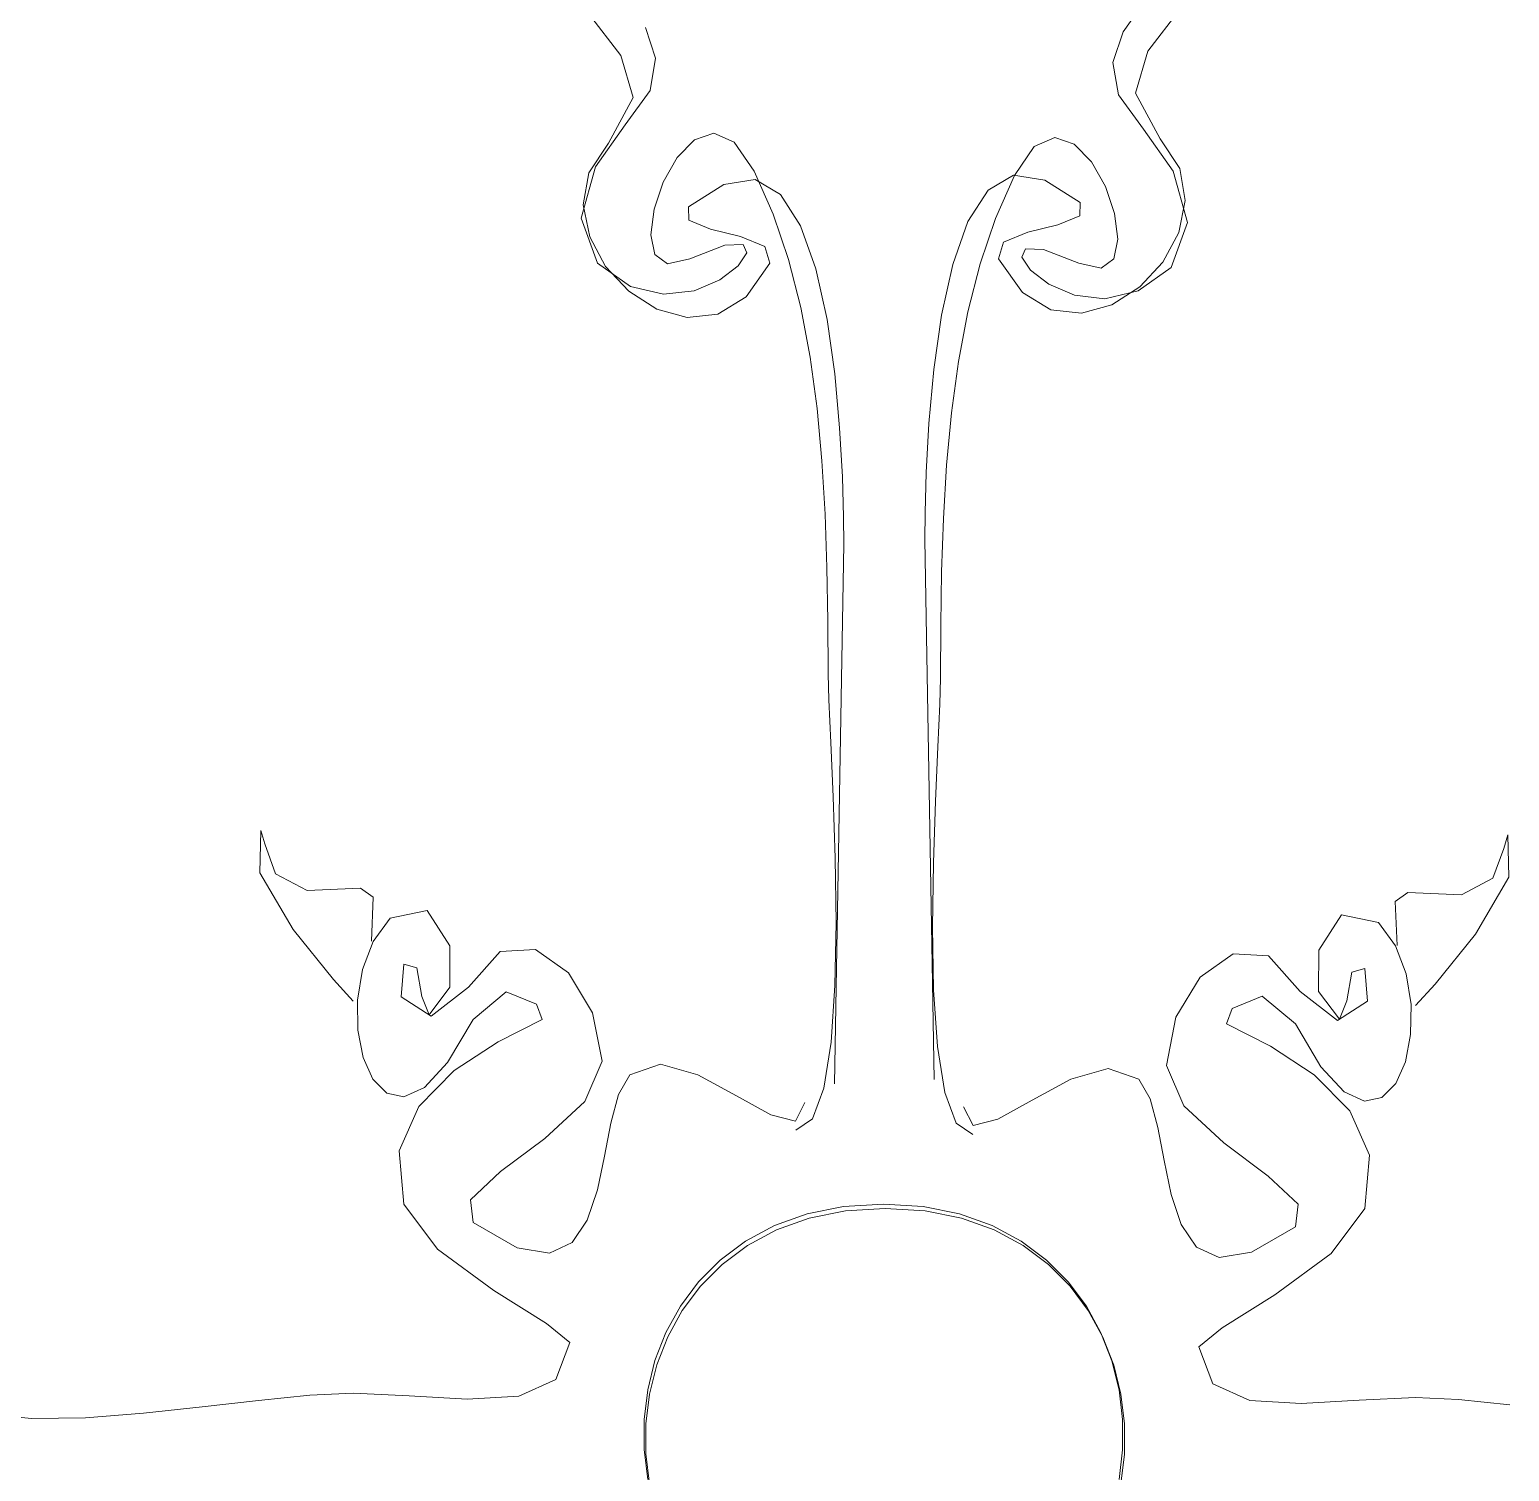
# Model space of a CAD drawing. Header units: centimetres. Extents: x 134057 to 145613, y 5028 to 39996.
# Drawn here: x 135511.4 to 135562.4, y 5411.4 to 5461.1 of the extents above; entities that cross this region are included whole.
import ezdxf

# ---------------------------------------------------------------- set-up
doc = ezdxf.new("R2010")
doc.units = ezdxf.units.CM
doc.layers.add('TEXT', color=3, linetype='Continuous', lineweight=20)

msp = doc.modelspace()

# ---------------------------------------------------------------- linework, layer by layer
at = {"layer": 'TEXT', "color": 2, "linetype": 'Continuous', "lineweight": 9}
for p, q in [((135549.857, 5462.075), (135549.101, 5461.005)), ((135549.857, 5462.075), (135549.101, 5461.005)), ((135531.773, 5460.187), (135530.662, 5461.638)), ((135531.773, 5460.187), (135530.662, 5461.638)), ((135549.951, 5460.337), (135551.062, 5461.788)), ((135549.951, 5460.337), (135551.062, 5461.788)), ((135532.622, 5461.155), (135532.977, 5460.091)), ((135532.622, 5461.155), (135532.977, 5460.091)), ((135549.101, 5461.005), (135548.747, 5459.941)), ((135549.101, 5461.005), (135548.747, 5459.941)), ((135549.527, 5458.886), (135549.951, 5460.337)), ((135549.527, 5458.886), (135549.951, 5460.337)), ((135532.197, 5458.737), (135531.773, 5460.187)), ((135532.197, 5458.737), (135531.773, 5460.187)), ((135532.977, 5460.091), (135532.792, 5458.986)), ((135532.977, 5460.091), (135532.792, 5458.986)), ((135548.747, 5459.941), (135548.932, 5458.836)), ((135548.747, 5459.941), (135548.932, 5458.836)), ((135532.792, 5458.986), (135531.927, 5457.793)), ((135532.792, 5458.986), (135531.927, 5457.793)), ((135548.932, 5458.836), (135549.797, 5457.644)), ((135548.932, 5458.836), (135549.797, 5457.644)), ((135550.369, 5457.316), (135549.527, 5458.886)), ((135550.369, 5457.316), (135549.527, 5458.886)), ((135531.355, 5457.167), (135532.197, 5458.737)), ((135531.355, 5457.167), (135532.197, 5458.737)), ((135531.927, 5457.793), (135530.902, 5456.345)), ((135531.927, 5457.793), (135530.902, 5456.345)), ((135533.717, 5456.674), (135534.315, 5457.284)), ((135533.717, 5456.674), (135534.315, 5457.284)), ((135534.315, 5457.284), (135534.987, 5457.507)), ((135534.315, 5457.284), (135534.987, 5457.507)), ((135534.987, 5457.507), (135535.689, 5457.196)), ((135534.987, 5457.507), (135535.689, 5457.196)), ((135546.737, 5457.357), (135546.035, 5457.047)), ((135546.737, 5457.357), (135546.035, 5457.047)), ((135547.409, 5457.134), (135546.737, 5457.357)), ((135547.409, 5457.134), (135546.737, 5457.357)), ((135549.797, 5457.644), (135550.822, 5456.195)), ((135549.797, 5457.644), (135550.822, 5456.195)), ((135551.05, 5456.295), (135550.369, 5457.316)), ((135551.05, 5456.295), (135550.369, 5457.316)), ((135530.674, 5456.145), (135531.355, 5457.167)), ((135530.674, 5456.145), (135531.355, 5457.167)), ((135535.689, 5457.196), (135536.378, 5456.203)), ((135535.689, 5457.196), (135536.378, 5456.203)), ((135546.035, 5457.047), (135545.346, 5456.054)), ((135546.035, 5457.047), (135545.346, 5456.054)), ((135548.007, 5456.524), (135547.409, 5457.134)), ((135548.007, 5456.524), (135547.409, 5457.134)), ((135530.902, 5456.345), (135530.407, 5454.578)), ((135530.902, 5456.345), (135530.407, 5454.578)), ((135533.238, 5455.826), (135533.717, 5456.674)), ((135533.238, 5455.826), (135533.717, 5456.674)), ((135548.486, 5455.676), (135548.007, 5456.524)), ((135548.486, 5455.676), (135548.007, 5456.524)), ((135551.24, 5455.192), (135551.05, 5456.295)), ((135551.24, 5455.192), (135551.05, 5456.295)), ((135530.484, 5455.043), (135530.674, 5456.145)), ((135530.484, 5455.043), (135530.674, 5456.145)), ((135532.921, 5454.887), (135533.238, 5455.826)), ((135532.921, 5454.887), (135533.238, 5455.826)), ((135536.411, 5455.912), (135535.33, 5455.736)), ((135536.411, 5455.912), (135535.33, 5455.736)), ((135536.378, 5456.203), (135537.029, 5454.722)), ((135536.378, 5456.203), (135537.029, 5454.722)), ((135537.286, 5455.392), (135536.411, 5455.912)), ((135537.286, 5455.392), (135536.411, 5455.912)), ((135544.438, 5455.542), (135545.313, 5456.062)), ((135544.438, 5455.542), (135545.313, 5456.062)), ((135545.346, 5456.054), (135544.695, 5454.573)), ((135545.346, 5456.054), (135544.695, 5454.573)), ((135545.313, 5456.062), (135546.394, 5455.885)), ((135545.313, 5456.062), (135546.394, 5455.885)), ((135546.394, 5455.885), (135547.612, 5455.122)), ((135546.394, 5455.885), (135547.612, 5455.122)), ((135550.822, 5456.195), (135551.317, 5454.429)), ((135550.822, 5456.195), (135551.317, 5454.429)), ((135535.33, 5455.736), (135534.112, 5454.972)), ((135535.33, 5455.736), (135534.112, 5454.972)), ((135537.975, 5454.319), (135537.286, 5455.392)), ((135537.975, 5454.319), (135537.286, 5455.392)), ((135543.748, 5454.469), (135544.438, 5455.542)), ((135543.748, 5454.469), (135544.438, 5455.542)), ((135548.803, 5454.737), (135548.486, 5455.676)), ((135548.803, 5454.737), (135548.486, 5455.676)), ((135530.704, 5453.94), (135530.484, 5455.043)), ((135530.704, 5453.94), (135530.484, 5455.043)), ((135532.81, 5454.005), (135532.921, 5454.887)), ((135532.81, 5454.005), (135532.921, 5454.887)), ((135534.112, 5454.972), (135534.117, 5454.505)), ((135534.112, 5454.972), (135534.117, 5454.505)), ((135547.612, 5455.122), (135547.607, 5454.655)), ((135547.612, 5455.122), (135547.607, 5454.655)), ((135548.914, 5453.856), (135548.803, 5454.737)), ((135548.914, 5453.856), (135548.803, 5454.737)), ((135551.02, 5454.09), (135551.24, 5455.192)), ((135551.02, 5454.09), (135551.24, 5455.192)), ((135530.407, 5454.578), (135530.973, 5453.024)), ((135530.407, 5454.578), (135530.973, 5453.024)), ((135534.117, 5454.505), (135534.873, 5454.205)), ((135534.117, 5454.505), (135534.873, 5454.205)), ((135537.029, 5454.722), (135537.558, 5453.15)), ((135537.029, 5454.722), (135537.558, 5453.15)), ((135538.502, 5452.836), (135537.975, 5454.319)), ((135538.502, 5452.836), (135537.975, 5454.319)), ((135543.222, 5452.986), (135543.748, 5454.469)), ((135543.222, 5452.986), (135543.748, 5454.469)), ((135544.695, 5454.573), (135544.165, 5453)), ((135544.695, 5454.573), (135544.165, 5453)), ((135546.851, 5454.355), (135545.817, 5454.095)), ((135546.851, 5454.355), (135545.817, 5454.095)), ((135547.607, 5454.655), (135546.851, 5454.355)), ((135547.607, 5454.655), (135546.851, 5454.355)), ((135551.317, 5454.429), (135550.751, 5452.874)), ((135551.317, 5454.429), (135550.751, 5452.874)), ((135531.253, 5452.919), (135530.704, 5453.94)), ((135531.253, 5452.919), (135530.704, 5453.94)), ((135532.949, 5453.329), (135532.81, 5454.005)), ((135532.949, 5453.329), (135532.81, 5454.005)), ((135534.873, 5454.205), (135535.907, 5453.946)), ((135534.873, 5454.205), (135535.907, 5453.946)), ((135535.907, 5453.946), (135536.747, 5453.598)), ((135535.907, 5453.946), (135536.747, 5453.598)), ((135544.977, 5453.747), (135544.804, 5453.183)), ((135544.977, 5453.747), (135544.804, 5453.183)), ((135545.817, 5454.095), (135544.977, 5453.747)), ((135545.817, 5454.095), (135544.977, 5453.747)), ((135548.775, 5453.179), (135548.914, 5453.856)), ((135548.775, 5453.179), (135548.914, 5453.856)), ((135550.47, 5453.068), (135551.02, 5454.09)), ((135550.47, 5453.068), (135551.02, 5454.09)), ((135533.382, 5453.005), (135532.949, 5453.329)), ((135533.382, 5453.005), (135532.949, 5453.329)), ((135535.367, 5453.654), (135534.152, 5453.183)), ((135535.367, 5453.654), (135534.152, 5453.183)), ((135535.995, 5453.676), (135535.367, 5453.654)), ((135535.995, 5453.676), (135535.367, 5453.654)), ((135535.823, 5452.933), (135536.119, 5453.389)), ((135535.823, 5452.933), (135536.119, 5453.389)), ((135536.119, 5453.389), (135535.995, 5453.676)), ((135536.119, 5453.389), (135535.995, 5453.676)), ((135536.747, 5453.598), (135536.92, 5453.033)), ((135536.747, 5453.598), (135536.92, 5453.033)), ((135545.605, 5453.239), (135545.729, 5453.526)), ((135545.605, 5453.239), (135545.729, 5453.526)), ((135545.901, 5452.784), (135545.605, 5453.239)), ((135545.901, 5452.784), (135545.605, 5453.239)), ((135545.729, 5453.526), (135546.356, 5453.504)), ((135545.729, 5453.526), (135546.356, 5453.504)), ((135546.356, 5453.504), (135547.572, 5453.033)), ((135546.356, 5453.504), (135547.572, 5453.033)), ((135530.973, 5453.024), (135532.113, 5452.223)), ((135530.973, 5453.024), (135532.113, 5452.223)), ((135532.051, 5452.059), (135531.253, 5452.919)), ((135532.051, 5452.059), (135531.253, 5452.919)), ((135534.152, 5453.183), (135533.382, 5453.005)), ((135534.152, 5453.183), (135533.382, 5453.005)), ((135535.19, 5452.449), (135535.823, 5452.933)), ((135535.19, 5452.449), (135535.823, 5452.933)), ((135536.92, 5453.033), (135536.098, 5451.865)), ((135536.92, 5453.033), (135536.098, 5451.865)), ((135537.558, 5453.15), (135537.979, 5451.499)), ((135537.558, 5453.15), (135537.979, 5451.499)), ((135538.887, 5451.085), (135538.502, 5452.836)), ((135538.887, 5451.085), (135538.502, 5452.836)), ((135542.837, 5451.235), (135543.222, 5452.986)), ((135542.837, 5451.235), (135543.222, 5452.986)), ((135544.165, 5453), (135543.745, 5451.349)), ((135544.165, 5453), (135543.745, 5451.349)), ((135544.804, 5453.183), (135545.625, 5452.015)), ((135544.804, 5453.183), (135545.625, 5452.015)), ((135546.533, 5452.299), (135545.901, 5452.784)), ((135546.533, 5452.299), (135545.901, 5452.784)), ((135547.572, 5453.033), (135548.342, 5452.856)), ((135547.572, 5453.033), (135548.342, 5452.856)), ((135548.342, 5452.856), (135548.775, 5453.179)), ((135548.342, 5452.856), (135548.775, 5453.179)), ((135550.751, 5452.874), (135549.611, 5452.073)), ((135550.751, 5452.874), (135549.611, 5452.073)), ((135549.673, 5452.209), (135550.47, 5453.068)), ((135549.673, 5452.209), (135550.47, 5453.068)), ((135532.113, 5452.223), (135533.252, 5451.954)), ((135532.113, 5452.223), (135533.252, 5451.954)), ((135534.305, 5452.076), (135535.19, 5452.449)), ((135534.305, 5452.076), (135535.19, 5452.449)), ((135547.418, 5451.926), (135546.533, 5452.299)), ((135547.418, 5451.926), (135546.533, 5452.299)), ((135548.709, 5451.593), (135549.673, 5452.209)), ((135548.709, 5451.593), (135549.673, 5452.209)), ((135533.015, 5451.443), (135532.051, 5452.059)), ((135533.015, 5451.443), (135532.051, 5452.059)), ((135533.252, 5451.954), (135534.305, 5452.076)), ((135533.252, 5451.954), (135534.305, 5452.076)), ((135536.098, 5451.865), (135535.12, 5451.265)), ((135536.098, 5451.865), (135535.12, 5451.265)), ((135545.625, 5452.015), (135546.604, 5451.415)), ((135545.625, 5452.015), (135546.604, 5451.415)), ((135548.472, 5451.804), (135547.418, 5451.926)), ((135548.472, 5451.804), (135547.418, 5451.926)), ((135549.611, 5452.073), (135548.472, 5451.804)), ((135549.611, 5452.073), (135548.472, 5451.804)), ((135534.065, 5451.151), (135533.015, 5451.443)), ((135534.065, 5451.151), (135533.015, 5451.443)), ((135535.12, 5451.265), (135534.065, 5451.151)), ((135535.12, 5451.265), (135534.065, 5451.151)), ((135537.979, 5451.499), (135538.304, 5449.783)), ((135537.979, 5451.499), (135538.304, 5449.783)), ((135542.571, 5449.361), (135542.837, 5451.235)), ((135542.571, 5449.361), (135542.837, 5451.235)), ((135543.745, 5451.349), (135543.42, 5449.633)), ((135543.745, 5451.349), (135543.42, 5449.633)), ((135546.604, 5451.415), (135547.659, 5451.301)), ((135546.604, 5451.415), (135547.659, 5451.301)), ((135547.659, 5451.301), (135548.709, 5451.593)), ((135547.659, 5451.301), (135548.709, 5451.593)), ((135539.153, 5449.211), (135538.887, 5451.085)), ((135539.153, 5449.211), (135538.887, 5451.085)), ((135538.304, 5449.783), (135538.544, 5448.016)), ((135538.304, 5449.783), (135538.544, 5448.016)), ((135543.42, 5449.633), (135543.18, 5447.866)), ((135543.42, 5449.633), (135543.18, 5447.866)), ((135539.322, 5447.356), (135539.153, 5449.211)), ((135539.322, 5447.356), (135539.153, 5449.211)), ((135542.402, 5447.505), (135542.571, 5449.361)), ((135542.402, 5447.505), (135542.571, 5449.361)), ((135538.544, 5448.016), (135538.713, 5446.21)), ((135538.544, 5448.016), (135538.713, 5446.21)), ((135543.18, 5447.866), (135543.011, 5446.061)), ((135543.18, 5447.866), (135543.011, 5446.061)), ((135539.415, 5445.663), (135539.322, 5447.356)), ((135539.415, 5445.663), (135539.322, 5447.356)), ((135542.309, 5445.812), (135542.402, 5447.505)), ((135542.309, 5445.812), (135542.402, 5447.505)), ((135538.713, 5446.21), (135538.823, 5444.38)), ((135538.713, 5446.21), (135538.823, 5444.38)), ((135543.011, 5446.061), (135542.901, 5444.23)), ((135543.011, 5446.061), (135542.901, 5444.23)), ((135539.455, 5444.275), (135539.415, 5445.663)), ((135539.455, 5444.275), (135539.415, 5445.663)), ((135542.269, 5444.424), (135542.309, 5445.812)), ((135542.269, 5444.424), (135542.309, 5445.812)), ((135538.823, 5444.38), (135538.886, 5442.538)), ((135538.823, 5444.38), (135538.886, 5442.538)), ((135539.463, 5443.335), (135539.455, 5444.275)), ((135539.463, 5443.335), (135539.455, 5444.275)), ((135542.26, 5443.485), (135542.269, 5444.424)), ((135542.26, 5443.485), (135542.269, 5444.424)), ((135542.901, 5444.23), (135542.838, 5442.389)), ((135542.901, 5444.23), (135542.838, 5442.389)), ((135539.145, 5424.734), (135539.463, 5443.335)), ((135539.145, 5424.734), (135539.463, 5443.335)), ((135542.578, 5424.884), (135542.26, 5443.485)), ((135542.578, 5424.884), (135542.26, 5443.485)), ((135538.886, 5442.538), (135538.915, 5440.699)), ((135538.886, 5442.538), (135538.915, 5440.699)), ((135542.838, 5442.389), (135542.809, 5440.549)), ((135542.838, 5442.389), (135542.809, 5440.549)), ((135538.915, 5440.699), (135538.922, 5438.874)), ((135538.915, 5440.699), (135538.922, 5438.874)), ((135542.809, 5440.549), (135542.802, 5438.724)), ((135542.809, 5440.549), (135542.802, 5438.724)), ((135538.922, 5438.874), (135538.951, 5437.97)), ((135538.922, 5438.874), (135538.951, 5437.97)), ((135542.802, 5438.724), (135542.773, 5437.82)), ((135542.802, 5438.724), (135542.773, 5437.82)), ((135538.951, 5437.97), (135539.02, 5436.505)), ((135538.951, 5437.97), (135539.02, 5436.505)), ((135542.773, 5437.82), (135542.704, 5436.355)), ((135542.773, 5437.82), (135542.704, 5436.355)), ((135539.02, 5436.505), (135539.102, 5434.633)), ((135539.02, 5436.505), (135539.102, 5434.633)), ((135542.704, 5436.355), (135542.622, 5434.483)), ((135542.704, 5436.355), (135542.622, 5434.483)), ((135539.102, 5434.633), (135539.171, 5432.51)), ((135539.102, 5434.633), (135539.171, 5432.51)), ((135542.622, 5434.483), (135542.553, 5432.36)), ((135542.622, 5434.483), (135542.553, 5432.36)), ((135519.327, 5432.013), (135519.367, 5433.469)), ((135519.327, 5432.013), (135519.367, 5433.469)), ((135519.367, 5433.469), (135519.496, 5433.004)), ((135519.367, 5433.469), (135519.496, 5433.004)), ((135562.357, 5433.319), (135562.228, 5432.854)), ((135562.357, 5433.319), (135562.228, 5432.854)), ((135562.397, 5431.863), (135562.357, 5433.319)), ((135562.397, 5431.863), (135562.357, 5433.319)), ((135519.496, 5433.004), (135519.873, 5431.973)), ((135519.496, 5433.004), (135519.873, 5431.973)), ((135562.228, 5432.854), (135561.851, 5431.823)), ((135562.228, 5432.854), (135561.851, 5431.823)), ((135539.171, 5432.51), (135539.2, 5430.289)), ((135539.171, 5432.51), (135539.2, 5430.289)), ((135542.553, 5432.36), (135542.524, 5430.139)), ((135542.553, 5432.36), (135542.524, 5430.139)), ((135520.48, 5430.051), (135519.327, 5432.013)), ((135520.48, 5430.051), (135519.327, 5432.013)), ((135519.873, 5431.973), (135520.957, 5431.402)), ((135519.873, 5431.973), (135520.957, 5431.402)), ((135561.851, 5431.823), (135560.767, 5431.252)), ((135561.851, 5431.823), (135560.767, 5431.252)), ((135561.244, 5429.901), (135562.397, 5431.863)), ((135561.244, 5429.901), (135562.397, 5431.863)), ((135520.957, 5431.402), (135522.806, 5431.478)), ((135520.957, 5431.402), (135522.806, 5431.478)), ((135522.806, 5431.478), (135523.241, 5431.166)), ((135522.806, 5431.478), (135523.241, 5431.166)), ((135558.918, 5431.329), (135558.483, 5431.017)), ((135558.918, 5431.329), (135558.483, 5431.017)), ((135560.767, 5431.252), (135558.918, 5431.329)), ((135560.767, 5431.252), (135558.918, 5431.329)), ((135523.241, 5431.166), (135523.182, 5429.653)), ((135523.241, 5431.166), (135523.182, 5429.653)), ((135558.483, 5431.017), (135558.541, 5429.503)), ((135558.483, 5431.017), (135558.541, 5429.503)), ((135523.236, 5429.643), (135523.818, 5430.448)), ((135523.236, 5429.643), (135523.818, 5430.448)), ((135523.818, 5430.448), (135525.096, 5430.713)), ((135523.818, 5430.448), (135525.096, 5430.713)), ((135525.096, 5430.713), (135525.879, 5429.494)), ((135525.096, 5430.713), (135525.879, 5429.494)), ((135539.2, 5430.289), (135539.162, 5428.126)), ((135539.2, 5430.289), (135539.162, 5428.126)), ((135556.628, 5430.563), (135555.845, 5429.344)), ((135556.628, 5430.563), (135555.845, 5429.344)), ((135557.906, 5430.298), (135556.628, 5430.563)), ((135557.906, 5430.298), (135556.628, 5430.563)), ((135558.487, 5429.493), (135557.906, 5430.298)), ((135558.487, 5429.493), (135557.906, 5430.298)), ((135521.871, 5428.327), (135520.48, 5430.051)), ((135521.871, 5428.327), (135520.48, 5430.051)), ((135542.524, 5430.139), (135542.562, 5427.976)), ((135542.524, 5430.139), (135542.562, 5427.976)), ((135559.853, 5428.177), (135561.244, 5429.901)), ((135559.853, 5428.177), (135561.244, 5429.901)), ((135522.868, 5428.673), (135523.236, 5429.643)), ((135522.868, 5428.673), (135523.236, 5429.643)), ((135525.879, 5429.494), (135525.885, 5428.063)), ((135525.879, 5429.494), (135525.885, 5428.063)), ((135526.521, 5428.063), (135527.611, 5429.294)), ((135526.521, 5428.063), (135527.611, 5429.294)), ((135527.611, 5429.294), (135528.831, 5429.366)), ((135527.611, 5429.294), (135528.831, 5429.366)), ((135528.831, 5429.366), (135529.967, 5428.567)), ((135528.831, 5429.366), (135529.967, 5428.567)), ((135552.893, 5429.216), (135551.757, 5428.417)), ((135552.893, 5429.216), (135551.757, 5428.417)), ((135554.113, 5429.145), (135552.893, 5429.216)), ((135554.113, 5429.145), (135552.893, 5429.216)), ((135555.845, 5429.344), (135555.839, 5427.914)), ((135555.845, 5429.344), (135555.839, 5427.914)), ((135558.856, 5428.523), (135558.487, 5429.493)), ((135558.856, 5428.523), (135558.487, 5429.493)), ((135524.295, 5428.858), (135524.201, 5427.734)), ((135524.295, 5428.858), (135524.201, 5427.734)), ((135524.745, 5428.734), (135524.295, 5428.858)), ((135524.745, 5428.734), (135524.295, 5428.858)), ((135524.911, 5427.745), (135524.745, 5428.734)), ((135524.911, 5427.745), (135524.745, 5428.734)), ((135555.203, 5427.914), (135554.113, 5429.145)), ((135555.203, 5427.914), (135554.113, 5429.145)), ((135556.979, 5428.584), (135557.429, 5428.708)), ((135556.979, 5428.584), (135557.429, 5428.708)), ((135557.429, 5428.708), (135557.523, 5427.584)), ((135557.429, 5428.708), (135557.523, 5427.584)), ((135522.546, 5427.586), (135521.871, 5428.327)), ((135522.546, 5427.586), (135521.871, 5428.327)), ((135522.698, 5427.625), (135522.868, 5428.673)), ((135522.698, 5427.625), (135522.868, 5428.673)), ((135529.967, 5428.567), (135530.805, 5427.188)), ((135529.967, 5428.567), (135530.805, 5427.188)), ((135551.757, 5428.417), (135550.919, 5427.039)), ((135551.757, 5428.417), (135550.919, 5427.039)), ((135556.812, 5427.596), (135556.979, 5428.584)), ((135556.812, 5427.596), (135556.979, 5428.584)), ((135559.026, 5427.475), (135558.856, 5428.523)), ((135559.026, 5427.475), (135558.856, 5428.523)), ((135524.201, 5427.734), (135525.237, 5427.068)), ((135524.201, 5427.734), (135525.237, 5427.068)), ((135525.167, 5427.114), (135524.911, 5427.745)), ((135525.167, 5427.114), (135524.911, 5427.745)), ((135525.885, 5428.063), (135525.167, 5427.114)), ((135525.885, 5428.063), (135525.167, 5427.114)), ((135525.237, 5427.068), (135526.521, 5428.063)), ((135525.237, 5427.068), (135526.521, 5428.063)), ((135527.828, 5427.904), (135526.68, 5426.95)), ((135527.828, 5427.904), (135526.68, 5426.95)), ((135528.871, 5427.48), (135527.828, 5427.904)), ((135528.871, 5427.48), (135527.828, 5427.904)), ((135539.162, 5428.126), (135539.031, 5426.174)), ((135539.162, 5428.126), (135539.031, 5426.174)), ((135542.562, 5427.976), (135542.693, 5426.024)), ((135542.562, 5427.976), (135542.693, 5426.024)), ((135552.853, 5427.331), (135553.896, 5427.755)), ((135552.853, 5427.331), (135553.896, 5427.755)), ((135553.896, 5427.755), (135555.044, 5426.801)), ((135553.896, 5427.755), (135555.044, 5426.801)), ((135556.486, 5426.918), (135555.203, 5427.914)), ((135556.486, 5426.918), (135555.203, 5427.914)), ((135555.839, 5427.914), (135556.557, 5426.965)), ((135555.839, 5427.914), (135556.557, 5426.965)), ((135559.177, 5427.437), (135559.853, 5428.177)), ((135559.177, 5427.437), (135559.853, 5428.177)), ((135522.712, 5426.587), (135522.698, 5427.625)), ((135522.712, 5426.587), (135522.698, 5427.625)), ((135529.065, 5426.95), (135528.871, 5427.48)), ((135529.065, 5426.95), (135528.871, 5427.48)), ((135530.805, 5427.188), (135531.132, 5425.52)), ((135530.805, 5427.188), (135531.132, 5425.52)), ((135552.659, 5426.801), (135552.853, 5427.331)), ((135552.659, 5426.801), (135552.853, 5427.331)), ((135557.523, 5427.584), (135556.486, 5426.918)), ((135557.523, 5427.584), (135556.486, 5426.918)), ((135556.557, 5426.965), (135556.812, 5427.596)), ((135556.557, 5426.965), (135556.812, 5427.596)), ((135559.012, 5426.438), (135559.026, 5427.475)), ((135559.012, 5426.438), (135559.026, 5427.475)), ((135526.68, 5426.95), (135525.804, 5425.469)), ((135526.68, 5426.95), (135525.804, 5425.469)), ((135527.546, 5426.182), (135529.065, 5426.95)), ((135527.546, 5426.182), (135529.065, 5426.95)), ((135550.919, 5427.039), (135550.592, 5425.37)), ((135550.919, 5427.039), (135550.592, 5425.37)), ((135554.178, 5426.032), (135552.659, 5426.801)), ((135554.178, 5426.032), (135552.659, 5426.801)), ((135555.044, 5426.801), (135555.92, 5425.32)), ((135555.044, 5426.801), (135555.92, 5425.32)), ((135522.894, 5425.647), (135522.712, 5426.587)), ((135522.894, 5425.647), (135522.712, 5426.587)), ((135526.035, 5425.193), (135527.546, 5426.182)), ((135526.035, 5425.193), (135527.546, 5426.182)), ((135539.031, 5426.174), (135538.779, 5424.588)), ((135539.031, 5426.174), (135538.779, 5424.588)), ((135558.83, 5425.498), (135559.012, 5426.438)), ((135558.83, 5425.498), (135559.012, 5426.438)), ((135523.229, 5424.892), (135522.894, 5425.647)), ((135523.229, 5424.892), (135522.894, 5425.647)), ((135542.693, 5426.024), (135542.944, 5424.439)), ((135542.693, 5426.024), (135542.944, 5424.439)), ((135555.689, 5425.043), (135554.178, 5426.032)), ((135555.689, 5425.043), (135554.178, 5426.032)), ((135524.807, 5423.951), (135526.035, 5425.193)), ((135524.807, 5423.951), (135526.035, 5425.193)), ((135525.804, 5425.469), (135525.005, 5424.611)), ((135525.804, 5425.469), (135525.005, 5424.611)), ((135531.132, 5425.52), (135530.531, 5424.132)), ((135531.132, 5425.52), (135530.531, 5424.132)), ((135532.086, 5425.043), (135533.14, 5425.414)), ((135532.086, 5425.043), (135533.14, 5425.414)), ((135533.14, 5425.414), (135534.429, 5425.043)), ((135533.14, 5425.414), (135534.429, 5425.043)), ((135548.584, 5425.264), (135547.295, 5424.893)), ((135548.584, 5425.264), (135547.295, 5424.893)), ((135549.638, 5424.893), (135548.584, 5425.264)), ((135549.638, 5424.893), (135548.584, 5425.264)), ((135550.592, 5425.37), (135551.193, 5423.982)), ((135550.592, 5425.37), (135551.193, 5423.982)), ((135555.92, 5425.32), (135556.719, 5424.461)), ((135555.92, 5425.32), (135556.719, 5424.461)), ((135558.495, 5424.743), (135558.83, 5425.498)), ((135558.495, 5424.743), (135558.83, 5425.498)), ((135523.703, 5424.409), (135523.229, 5424.892)), ((135523.703, 5424.409), (135523.229, 5424.892)), ((135531.696, 5424.366), (135532.086, 5425.043)), ((135531.696, 5424.366), (135532.086, 5425.043)), ((135534.429, 5425.043), (135535.762, 5424.327)), ((135534.429, 5425.043), (135535.762, 5424.327)), ((135547.295, 5424.893), (135545.962, 5424.177)), ((135547.295, 5424.893), (135545.962, 5424.177)), ((135550.028, 5424.216), (135549.638, 5424.893)), ((135550.028, 5424.216), (135549.638, 5424.893)), ((135556.917, 5423.802), (135555.689, 5425.043)), ((135556.917, 5423.802), (135555.689, 5425.043)), ((135558.021, 5424.26), (135558.495, 5424.743)), ((135558.021, 5424.26), (135558.495, 5424.743)), ((135524.3, 5424.286), (135523.703, 5424.409)), ((135524.3, 5424.286), (135523.703, 5424.409)), ((135525.005, 5424.611), (135524.3, 5424.286)), ((135525.005, 5424.611), (135524.3, 5424.286)), ((135530.531, 5424.132), (135529.153, 5422.851)), ((135530.531, 5424.132), (135529.153, 5422.851)), ((135531.431, 5423.384), (135531.696, 5424.366)), ((135531.431, 5423.384), (135531.696, 5424.366)), ((135535.762, 5424.327), (135536.949, 5423.665)), ((135535.762, 5424.327), (135536.949, 5423.665)), ((135538.779, 5424.588), (135538.381, 5423.524)), ((135538.779, 5424.588), (135538.381, 5423.524)), ((135542.944, 5424.439), (135543.343, 5423.374)), ((135542.944, 5424.439), (135543.343, 5423.374)), ((135545.962, 5424.177), (135544.775, 5423.515)), ((135545.962, 5424.177), (135544.775, 5423.515)), ((135550.293, 5423.234), (135550.028, 5424.216)), ((135550.293, 5423.234), (135550.028, 5424.216)), ((135556.719, 5424.461), (135557.424, 5424.137)), ((135556.719, 5424.461), (135557.424, 5424.137)), ((135557.424, 5424.137), (135558.021, 5424.26)), ((135557.424, 5424.137), (135558.021, 5424.26)), ((135524.135, 5422.428), (135524.807, 5423.951)), ((135524.135, 5422.428), (135524.807, 5423.951)), ((135536.949, 5423.665), (135537.801, 5423.453)), ((135536.949, 5423.665), (135537.801, 5423.453)), ((135537.801, 5423.453), (135538.127, 5424.089)), ((135537.801, 5423.453), (135538.127, 5424.089)), ((135543.923, 5423.303), (135543.597, 5423.939)), ((135543.923, 5423.303), (135543.597, 5423.939)), ((135551.193, 5423.982), (135552.571, 5422.701)), ((135551.193, 5423.982), (135552.571, 5422.701)), ((135557.589, 5422.278), (135556.917, 5423.802)), ((135557.589, 5422.278), (135556.917, 5423.802)), ((135531.214, 5422.24), (135531.431, 5423.384)), ((135531.214, 5422.24), (135531.431, 5423.384)), ((135538.381, 5423.524), (135537.809, 5423.135)), ((135538.381, 5423.524), (135537.809, 5423.135)), ((135543.343, 5423.374), (135543.915, 5422.985)), ((135543.343, 5423.374), (135543.915, 5422.985)), ((135544.775, 5423.515), (135543.923, 5423.303)), ((135544.775, 5423.515), (135543.923, 5423.303)), ((135550.51, 5422.09), (135550.293, 5423.234)), ((135550.51, 5422.09), (135550.293, 5423.234)), ((135529.153, 5422.851), (135527.629, 5421.708)), ((135529.153, 5422.851), (135527.629, 5421.708)), ((135552.571, 5422.701), (135554.095, 5421.558)), ((135552.571, 5422.701), (135554.095, 5421.558)), ((135524.295, 5420.591), (135524.135, 5422.428)), ((135524.295, 5420.591), (135524.135, 5422.428)), ((135530.97, 5421.076), (135531.214, 5422.24)), ((135530.97, 5421.076), (135531.214, 5422.24)), ((135550.754, 5420.926), (135550.51, 5422.09)), ((135550.754, 5420.926), (135550.51, 5422.09)), ((135557.429, 5420.441), (135557.589, 5422.278)), ((135557.429, 5420.441), (135557.589, 5422.278)), ((135527.629, 5421.708), (135526.594, 5420.732)), ((135527.629, 5421.708), (135526.594, 5420.732)), ((135554.095, 5421.558), (135555.13, 5420.582)), ((135554.095, 5421.558), (135555.13, 5420.582)), ((135530.622, 5420.035), (135530.97, 5421.076)), ((135530.622, 5420.035), (135530.97, 5421.076)), ((135525.458, 5419.041), (135524.295, 5420.591)), ((135525.458, 5419.041), (135524.295, 5420.591)), ((135526.594, 5420.732), (135526.68, 5419.955)), ((135526.594, 5420.732), (135526.68, 5419.955)), ((135539.455, 5420.503), (135540.83, 5420.591)), ((135539.455, 5420.503), (135540.83, 5420.591)), ((135540.83, 5420.591), (135540.83, 5420.591)), ((135540.83, 5420.591), (135542.206, 5420.502)), ((135540.83, 5420.591), (135540.83, 5420.591)), ((135540.83, 5420.591), (135542.206, 5420.502)), ((135551.102, 5419.886), (135550.754, 5420.926)), ((135551.102, 5419.886), (135550.754, 5420.926)), ((135555.13, 5420.582), (135555.044, 5419.805)), ((135555.13, 5420.582), (135555.044, 5419.805)), ((135530.095, 5419.26), (135530.622, 5420.035)), ((135530.095, 5419.26), (135530.622, 5420.035)), ((135537.08, 5419.848), (135538.205, 5420.25)), ((135537.08, 5419.848), (135538.205, 5420.25)), ((135537.144, 5419.699), (135538.27, 5420.1)), ((135537.144, 5419.699), (135538.27, 5420.1)), ((135538.205, 5420.25), (135539.455, 5420.503)), ((135538.205, 5420.25), (135539.455, 5420.503)), ((135538.27, 5420.1), (135539.52, 5420.353)), ((135538.27, 5420.1), (135539.52, 5420.353)), ((135539.52, 5420.353), (135540.895, 5420.441)), ((135539.52, 5420.353), (135540.895, 5420.441)), ((135540.895, 5420.441), (135540.895, 5420.441)), ((135540.895, 5420.441), (135542.27, 5420.353)), ((135540.895, 5420.441), (135540.895, 5420.441)), ((135540.895, 5420.441), (135542.27, 5420.353)), ((135542.206, 5420.502), (135543.456, 5420.249)), ((135542.206, 5420.502), (135543.456, 5420.249)), ((135542.27, 5420.353), (135543.52, 5420.1)), ((135542.27, 5420.353), (135543.52, 5420.1)), ((135543.456, 5420.249), (135544.581, 5419.848)), ((135543.456, 5420.249), (135544.581, 5419.848)), ((135543.52, 5420.1), (135544.645, 5419.698)), ((135543.52, 5420.1), (135544.645, 5419.698)), ((135556.266, 5418.891), (135557.429, 5420.441)), ((135556.266, 5418.891), (135557.429, 5420.441)), ((135526.68, 5419.955), (135528.2, 5419.077)), ((135526.68, 5419.955), (135528.2, 5419.077)), ((135536.08, 5419.314), (135537.08, 5419.848)), ((135536.08, 5419.314), (135537.08, 5419.848)), ((135536.144, 5419.164), (135537.144, 5419.699)), ((135536.144, 5419.164), (135537.144, 5419.699)), ((135544.581, 5419.848), (135545.581, 5419.313)), ((135544.581, 5419.848), (135545.581, 5419.313)), ((135544.645, 5419.698), (135545.646, 5419.163)), ((135544.645, 5419.698), (135545.646, 5419.163)), ((135551.629, 5419.11), (135551.102, 5419.886)), ((135551.629, 5419.11), (135551.102, 5419.886)), ((135555.044, 5419.805), (135553.524, 5418.928)), ((135555.044, 5419.805), (135553.524, 5418.928)), ((135527.395, 5417.61), (135525.458, 5419.041)), ((135527.395, 5417.61), (135525.458, 5419.041)), ((135528.2, 5419.077), (135529.313, 5418.893)), ((135528.2, 5419.077), (135529.313, 5418.893)), ((135529.313, 5418.893), (135530.095, 5419.26)), ((135529.313, 5418.893), (135530.095, 5419.26)), ((135535.204, 5418.662), (135536.08, 5419.314)), ((135535.204, 5418.662), (135536.08, 5419.314)), ((135535.269, 5418.512), (135536.144, 5419.164)), ((135535.269, 5418.512), (135536.144, 5419.164)), ((135545.581, 5419.313), (135546.456, 5418.661)), ((135545.581, 5419.313), (135546.456, 5418.661)), ((135545.646, 5419.163), (135546.521, 5418.511)), ((135545.646, 5419.163), (135546.521, 5418.511)), ((135552.411, 5418.744), (135551.629, 5419.11)), ((135552.411, 5418.744), (135551.629, 5419.11)), ((135534.454, 5417.908), (135535.204, 5418.662)), ((135534.454, 5417.908), (135535.204, 5418.662)), ((135534.519, 5417.758), (135535.269, 5418.512)), ((135534.519, 5417.758), (135535.269, 5418.512)), ((135546.456, 5418.661), (135547.206, 5417.907)), ((135546.456, 5418.661), (135547.206, 5417.907)), ((135546.521, 5418.511), (135547.271, 5417.757)), ((135546.521, 5418.511), (135547.271, 5417.757)), ((135553.524, 5418.928), (135552.411, 5418.744)), ((135553.524, 5418.928), (135552.411, 5418.744)), ((135554.328, 5417.46), (135556.266, 5418.891)), ((135554.328, 5417.46), (135556.266, 5418.891)), ((135529.214, 5416.477), (135527.395, 5417.61)), ((135529.214, 5416.477), (135527.395, 5417.61)), ((135533.829, 5417.068), (135534.454, 5417.908)), ((135533.829, 5417.068), (135534.454, 5417.908)), ((135533.893, 5416.919), (135534.519, 5417.758)), ((135533.893, 5416.919), (135534.519, 5417.758)), ((135547.206, 5417.907), (135547.831, 5417.067)), ((135547.206, 5417.907), (135547.831, 5417.067)), ((135547.271, 5417.757), (135547.896, 5416.917)), ((135547.271, 5417.757), (135547.896, 5416.917)), ((135533.329, 5416.158), (135533.829, 5417.068)), ((135533.329, 5416.158), (135533.829, 5417.068)), ((135547.831, 5417.067), (135548.331, 5416.156)), ((135547.831, 5417.067), (135548.331, 5416.156)), ((135552.51, 5416.327), (135554.328, 5417.46)), ((135552.51, 5416.327), (135554.328, 5417.46)), ((135530.019, 5415.821), (135529.214, 5416.477)), ((135530.019, 5415.821), (135529.214, 5416.477)), ((135533.393, 5416.008), (135533.893, 5416.919)), ((135533.393, 5416.008), (135533.893, 5416.919)), ((135547.896, 5416.917), (135548.396, 5416.007)), ((135547.896, 5416.917), (135548.396, 5416.007)), ((135532.954, 5415.193), (135533.329, 5416.158)), ((135532.954, 5415.193), (135533.329, 5416.158)), ((135533.018, 5415.043), (135533.393, 5416.008)), ((135533.018, 5415.043), (135533.393, 5416.008)), ((135548.331, 5416.156), (135548.706, 5415.191)), ((135548.331, 5416.156), (135548.706, 5415.191)), ((135548.396, 5416.007), (135548.771, 5415.041)), ((135548.396, 5416.007), (135548.771, 5415.041)), ((135551.705, 5415.672), (135552.51, 5416.327)), ((135551.705, 5415.672), (135552.51, 5416.327)), ((135529.532, 5414.54), (135530.019, 5415.821)), ((135529.532, 5414.54), (135530.019, 5415.821)), ((135552.192, 5414.391), (135551.705, 5415.672)), ((135552.192, 5414.391), (135551.705, 5415.672)), ((135532.703, 5414.189), (135532.954, 5415.193)), ((135532.703, 5414.189), (135532.954, 5415.193)), ((135532.768, 5414.039), (135533.018, 5415.043)), ((135532.768, 5414.039), (135533.018, 5415.043)), ((135548.706, 5415.191), (135548.956, 5414.187)), ((135548.706, 5415.191), (135548.956, 5414.187)), ((135548.771, 5415.041), (135549.021, 5414.037)), ((135548.771, 5415.041), (135549.021, 5414.037)), ((135528.258, 5413.969), (135529.532, 5414.54)), ((135528.258, 5413.969), (135529.532, 5414.54)), ((135519.287, 5413.822), (135521.058, 5414)), ((135519.287, 5413.822), (135521.058, 5414)), ((135521.058, 5414), (135522.546, 5414.072)), ((135521.058, 5414), (135522.546, 5414.072)), ((135522.546, 5414.072), (135524.484, 5413.98)), ((135522.546, 5414.072), (135524.484, 5413.98)), ((135524.484, 5413.98), (135526.482, 5413.864)), ((135524.484, 5413.98), (135526.482, 5413.864)), ((135526.482, 5413.864), (135528.258, 5413.969)), ((135526.482, 5413.864), (135528.258, 5413.969)), ((135532.578, 5413.161), (135532.703, 5414.189)), ((135532.578, 5413.161), (135532.703, 5414.189)), ((135532.643, 5413.011), (135532.768, 5414.039)), ((135532.643, 5413.011), (135532.768, 5414.039)), ((135548.956, 5414.187), (135549.081, 5413.159)), ((135548.956, 5414.187), (135549.081, 5413.159)), ((135549.021, 5414.037), (135549.146, 5413.009)), ((135549.021, 5414.037), (135549.146, 5413.009)), ((135553.465, 5413.82), (135552.192, 5414.391)), ((135553.465, 5413.82), (135552.192, 5414.391)), ((135559.177, 5413.923), (135557.24, 5413.83)), ((135559.177, 5413.923), (135557.24, 5413.83)), ((135560.665, 5413.85), (135559.177, 5413.923)), ((135560.665, 5413.85), (135559.177, 5413.923)), ((135515.313, 5413.377), (135517.337, 5413.595)), ((135515.313, 5413.377), (135517.337, 5413.595)), ((135517.337, 5413.595), (135519.287, 5413.822)), ((135517.337, 5413.595), (135519.287, 5413.822)), ((135555.242, 5413.714), (135553.465, 5413.82)), ((135555.242, 5413.714), (135553.465, 5413.82)), ((135557.24, 5413.83), (135555.242, 5413.714)), ((135557.24, 5413.83), (135555.242, 5413.714)), ((135562.437, 5413.672), (135560.665, 5413.85)), ((135562.437, 5413.672), (135560.665, 5413.85)), ((135509.835, 5413.357), (135511.457, 5413.201)), ((135509.835, 5413.357), (135511.457, 5413.201)), ((135511.457, 5413.201), (135513.318, 5413.226)), ((135511.457, 5413.201), (135513.318, 5413.226)), ((135513.318, 5413.226), (135515.313, 5413.377)), ((135513.318, 5413.226), (135515.313, 5413.377)), ((135532.578, 5412.125), (135532.578, 5413.161)), ((135532.578, 5412.125), (135532.578, 5413.161)), ((135532.643, 5411.976), (135532.643, 5413.011)), ((135532.643, 5411.976), (135532.643, 5413.011)), ((135549.081, 5413.159), (135549.081, 5412.123)), ((135549.081, 5413.159), (135549.081, 5412.123)), ((135549.146, 5413.009), (135549.146, 5411.974)), ((135549.146, 5413.009), (135549.146, 5411.974)), ((135532.703, 5411.097), (135532.578, 5412.125)), ((135532.703, 5411.097), (135532.578, 5412.125)), ((135532.767, 5410.948), (135532.643, 5411.976)), ((135532.767, 5410.948), (135532.643, 5411.976)), ((135549.081, 5412.123), (135548.956, 5411.096)), ((135549.081, 5412.123), (135548.956, 5411.096)), ((135549.146, 5411.974), (135549.021, 5410.946)), ((135549.146, 5411.974), (135549.021, 5410.946))]:
    msp.add_line(p, q, dxfattribs=at)

doc.saveas('drawing.dxf')
